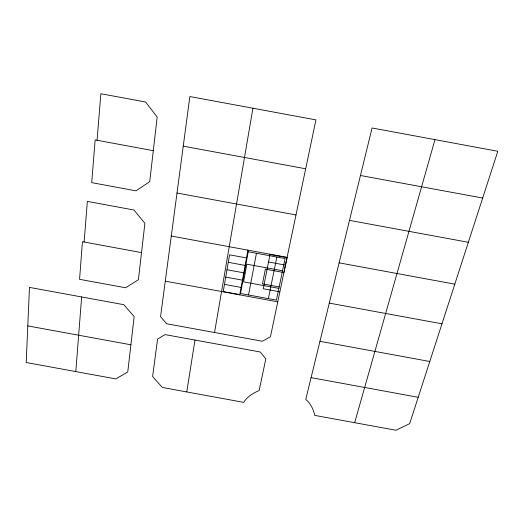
<?xml version="1.0" encoding="UTF-8"?>
<svg xmlns="http://www.w3.org/2000/svg" width="524" height="524" viewBox="0 0 524 524"><rect width="100%" height="100%" fill="white"/><g stroke="black" fill="none" stroke-linecap="round" stroke-linejoin="round"><path stroke-width="0.79" d="M84.122 242.016L87.357 201.393L133.993 210.026L144.899 223.309L138.395 279.737L125.603 287.755L79.569 279.325L82.438 241.715L141.526 252.594M75.797 371.582L26.2 362.51L29.468 287.394L123.808 304.686L134.157 316.601L127.764 371.961L115.811 378.924L75.797 371.582L81.646 296.957M97.071 140.262L100.857 93.737L145.6 102.01L157.18 117.029L149.72 181.632L136.037 190.854L91.707 182.64L95.165 139.908L153.309 150.683M165.283 281.152L160.56 316.666L166.645 323.76L262.413 341.255L270.443 336.768L315.939 119.885L189.845 96.547L165.283 281.152L277.779 301.863M186.754 391.939L194.98 340.056L165.099 334.607L157.586 339.067L152.608 376.514L162.329 387.452L243.693 402.373C247.164 396.616 253.164 393.138 259.164 390.524L265.819 358.848L260.199 351.977L194.98 340.056M214.539 332.511L252.935 108.206M239.73 294.848L247.944 250.151M248.54 294.979L256.446 253.288M270.083 254.225L263.225 288.75L279.882 291.822M268.406 298.634L276.855 257.042M339.107 262.845L305.767 399.399C310.614 403.375 313.509 409.296 314.682 415.375L395.993 430.263L409.683 423.628L497.8 151.272L372.073 127.987L339.107 262.845L454.799 284.159M354.669 422.691L434.972 139.639M349.515 220.375L468.351 242.291M295.988 214.958L177.02 193.035M171.309 236.049L287.106 257.363M270.037 254.461L287.06 257.592L283.916 272.552L265.373 269.139L262.472 283.844L279.168 286.916M246.516 257.939L229.571 254.821L223.224 291.58L239.769 294.626M268.537 261.993L285.482 265.111M282.541 270.757L246.843 264.188L243.588 281.879L278.866 288.37M228.274 262.314L245.14 265.419M226.997 269.736L243.778 272.827M225.726 277.091L242.429 280.163M329.275 303.108L441.968 323.819M224.469 284.368L241.092 287.427M319.948 341.321L429.778 361.488M311.079 377.64L418.198 397.29M27.792 325.908L130.908 344.792M360.473 175.488L482.663 198.052M183.256 146.157L305.695 168.787M248.212 251.769L240.523 293.506L276.417 300.108L285.089 258.561L248.212 251.769"/></g></svg>
